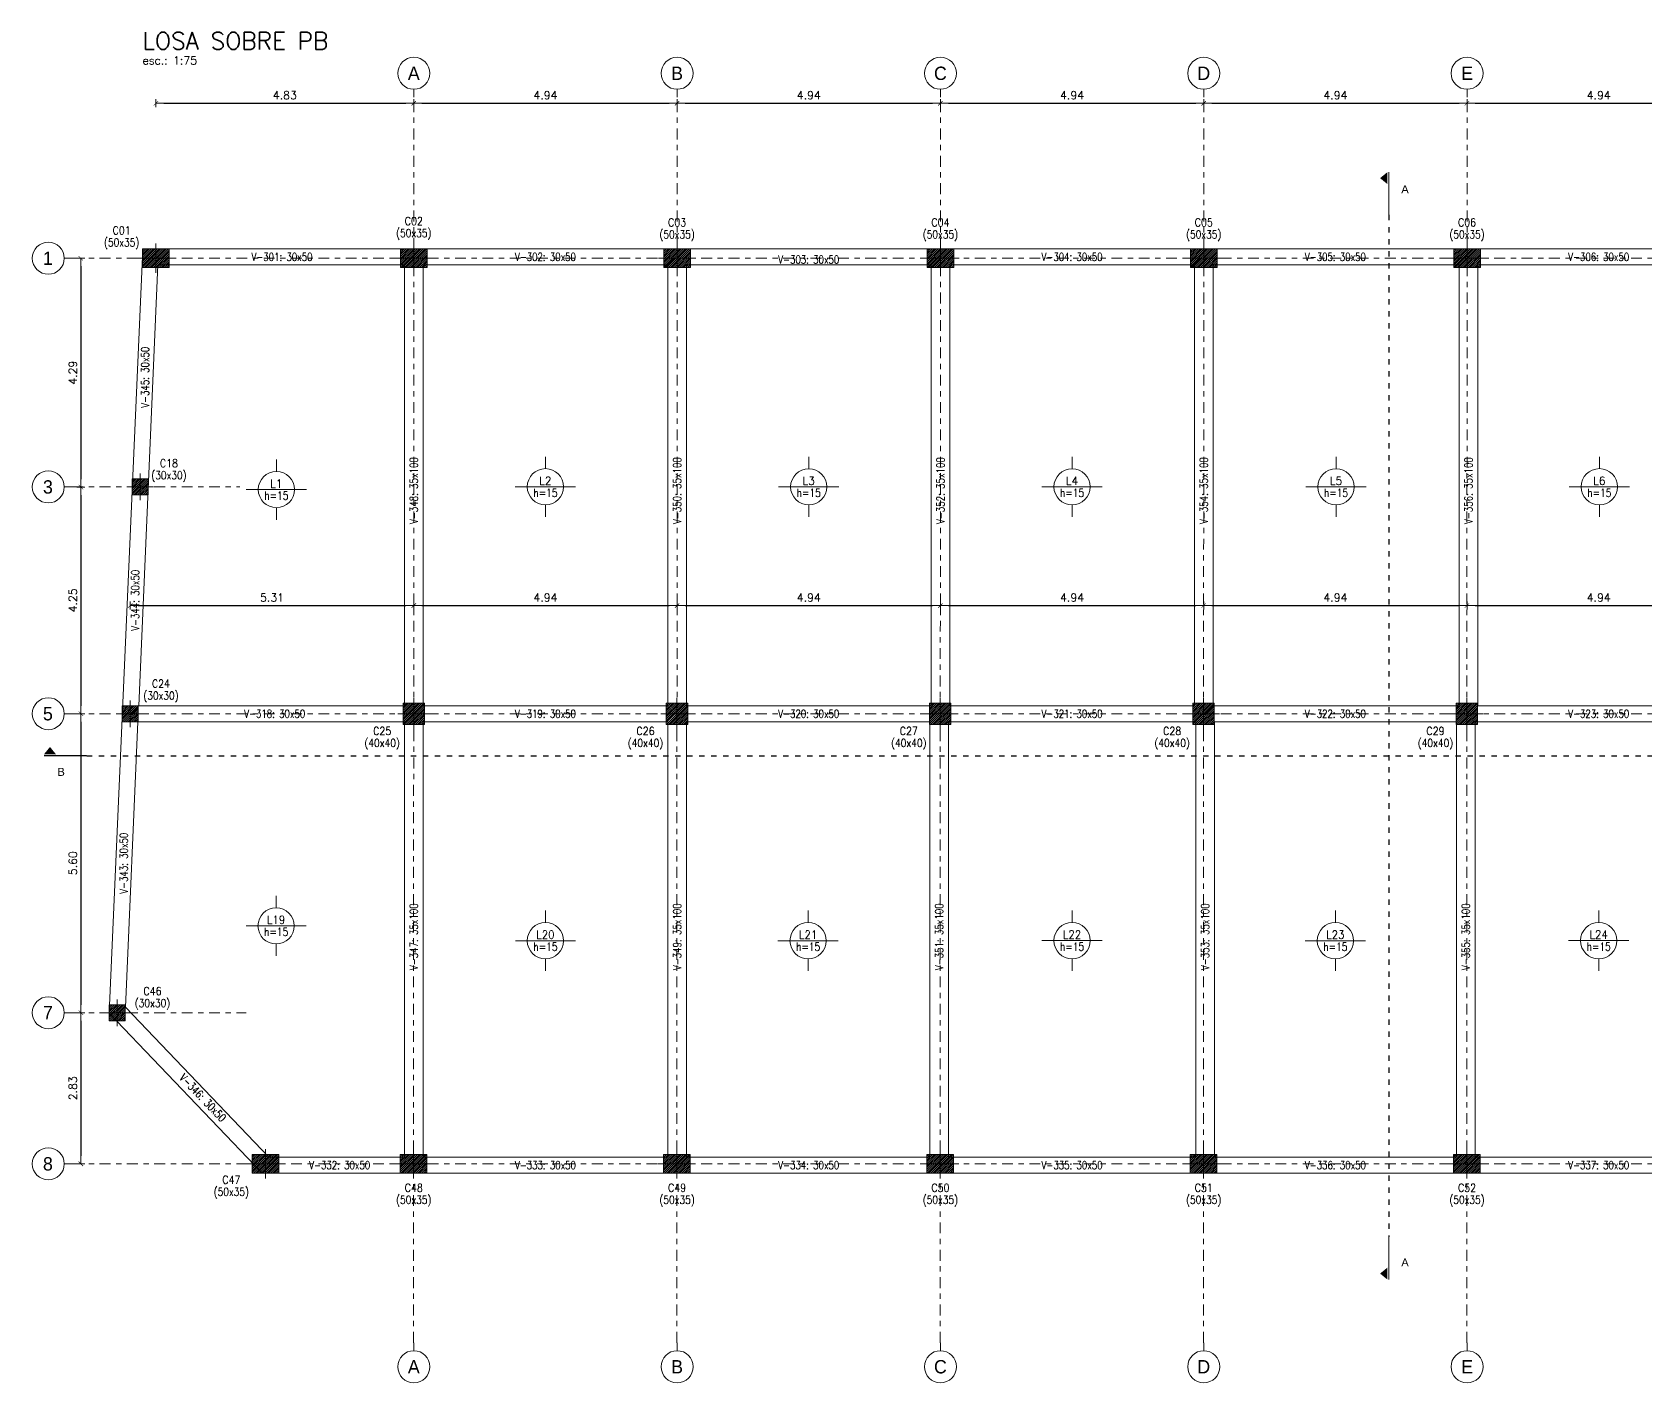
# Model space of a CAD drawing. Header units: metres. Extents: x 177 to 477, y -228 to -48.
# Drawn here: x 232.66 to 262.9, y -128.06 to -102.75 of the extents above; entities that cross this region are included whole.
import ezdxf
from ezdxf.enums import TextEntityAlignment as Align

# ---------------------------------------------------------------- set-up
doc = ezdxf.new("R2010")
doc.units = ezdxf.units.M
doc.linetypes.add('CYPE_RAYAPUNTO', pattern=[0.4125, 0.2025, -0.105, 0, -0.105])
doc.linetypes.add('DOT2', pattern=[0.125, 0, -0.125])
for name, color, linetype, lineweight in [('COLUMNA_REF', 3, 'Continuous', 9), ('COLUMNAS_EJES', 1, 'Continuous', 9), ('COTAS', 160, 'Continuous', 0), ('EST_EJES', 160, 'Continuous', 0), ('H-EST', 251, 'Continuous', 0), ('PA_NUM_ALTURA', 160, 'Continuous', 9), ('PILAR_HORMIGON', 3, 'Continuous', 20), ('VIG_CARAS', 2, 'Continuous', 9), ('VIG_DIM_VIGAS', 160, 'Continuous', 9)]:
    doc.layers.add(name, color=color, linetype=linetype, lineweight=lineweight)
doc.layers.add('CT-100-cota-01', color=160, linetype='Continuous')
doc.layers.add('LEYENDAS', color=160, linetype='Continuous')
doc.styles.add('25-PRIMARIOS', font='', dxfattribs={"height": 0.1})
doc.styles.add('CYPETXT_romans', font='romans__.ttf', dxfattribs={"height": 0.2})
doc.styles.get("Standard").update_dxf_attribs({"font": 'romans.shx'})
doc.styles.add('TX-LOCAL50', font='GOTHIC.TTF', dxfattribs={"height": 0.125})
doc.styles.get('25-PRIMARIOS').set_extended_font_data('Helvetica')
doc.dimstyles.new('COTA_1-75', dxfattribs={"dimscale": 0.75, "dimtxt": 0.2, "dimasz": 0.2, "dimexe": 0, "dimexo": 0.7, "dimgap": 0.1, "dimtad": 1, "dimzin": 4, "dimdsep": 46, "dimtxsty": 'Standard', "dimblk1": 'COTA_N', "dimblk2": 'COTA_N', "dimsah": 1, "dimcen": 2, "dimse1": 1, "dimse2": 1, "dimclrd": 256, "dimclre": 256, "dimclrt": 256, "dimadec": 0, "dimazin": 0, "dimtfac": 1, "dimtix": 1, "dimtmove": 2, "dimatfit": 3, "dimldrblk": 'COTA_N', "dimfxl": 0, "dimtolj": 1, "dimtzin": 0, "dimarcsym": 0})

# ---------------------------------------------------------------- blocks, each defined once
blk = doc.blocks.new('SIMB EJE EST VER 50')
at = {"const_width": 0.01}
blk.add_lwpolyline([(0, 0.075), (0, 0)], dxfattribs=at)
blk.add_circle((0, 0.225), 0.15)
at = {"style": 'TX-LOCAL50', "width": 0.98}
blk.add_attdef('EJE', text='', height=0.125, dxfattribs=at).set_placement((0, 0.1625), align=Align.CENTER)
blk = doc.blocks.new('SIMB EJE EST HOR 50')
at = {"const_width": 0.01}
blk.add_lwpolyline([(-0.075, 0), (0, 0)], dxfattribs=at)
blk.add_circle((-0.225, 0), 0.15)
at = {"style": 'TX-LOCAL50', "width": 0.98}
blk.add_attdef('EJE', (-0.275, -0.0625), '', height=0.125, dxfattribs=at)
blk = doc.blocks.new('EJES')
at = {"layer": 'EST_EJES', "linetype": 'CYPE_RAYAPUNTO'}
for p, q in [((-0.004, -23.038), (0, 0.3)), ((4.931, -23.038), (4.935, 0.3)), ((9.866, -23.038), (9.87, 0.3)), ((14.801, -23.038), (14.805, 0.3)), ((19.736, -23.038), (19.74, 0.3)), ((-6.4, -2.716), (52.274, -2.716)), ((-6.4, -7.001), (-3.261, -7.001)), ((-6.4, -11.251), (52.274, -11.251)), ((-6.4, -16.854), (-3.139, -16.854)), ((-6.4, -19.686), (52.274, -19.686))]:
    blk.add_line(p, q, dxfattribs=at)
ref = blk.add_blockref('SIMB EJE EST VER 50', (0, 0.3), dxfattribs=dict(at, xscale=2, yscale=2, zscale=2))
ref.add_attrib('EJE', 'A', dxfattribs={"layer": '0', "height": 0.25, "style": 'TX-LOCAL50'}).set_placement((0, 0.625), align=Align.CENTER)
ref = blk.add_blockref('SIMB EJE EST VER 50', (4.935, 0.3), dxfattribs=dict(at, xscale=2, yscale=2, zscale=2))
ref.add_attrib('EJE', 'B', dxfattribs={"layer": '0', "height": 0.25, "style": 'TX-LOCAL50'}).set_placement((4.935, 0.625), align=Align.CENTER)
ref = blk.add_blockref('SIMB EJE EST VER 50', (9.87, 0.3), dxfattribs=dict(at, xscale=2, yscale=2, zscale=2))
ref.add_attrib('EJE', 'C', dxfattribs={"layer": '0', "height": 0.25, "style": 'TX-LOCAL50'}).set_placement((9.87, 0.625), align=Align.CENTER)
ref = blk.add_blockref('SIMB EJE EST VER 50', (14.805, 0.3), dxfattribs=dict(at, xscale=2, yscale=2, zscale=2))
ref.add_attrib('EJE', 'D', dxfattribs={"layer": '0', "height": 0.25, "style": 'TX-LOCAL50'}).set_placement((14.805, 0.625), align=Align.CENTER)
ref = blk.add_blockref('SIMB EJE EST VER 50', (19.74, 0.3), dxfattribs=dict(at, xscale=2, yscale=2, zscale=2))
ref.add_attrib('EJE', 'E', dxfattribs={"layer": '0', "height": 0.25, "style": 'TX-LOCAL50'}).set_placement((19.74, 0.625), align=Align.CENTER)
ref = blk.add_blockref('SIMB EJE EST HOR 50', (-6.4, -2.716), dxfattribs=dict(at, xscale=2, yscale=2, zscale=2))
ref.add_attrib('EJE', '1', (-6.95, -2.841), dxfattribs={"layer": '0', "height": 0.25, "style": 'TX-LOCAL50'})
ref = blk.add_blockref('SIMB EJE EST HOR 50', (-6.4, -7.001), dxfattribs=dict(at, xscale=2, yscale=2, zscale=2))
ref.add_attrib('EJE', '3', (-6.95, -7.126), dxfattribs={"layer": '0', "height": 0.25, "style": 'TX-LOCAL50'})
ref = blk.add_blockref('SIMB EJE EST HOR 50', (-6.4, -11.251), dxfattribs=dict(at, xscale=2, yscale=2, zscale=2))
ref.add_attrib('EJE', '5', (-6.95, -11.376), dxfattribs={"layer": '0', "height": 0.25, "style": 'TX-LOCAL50'})
ref = blk.add_blockref('SIMB EJE EST HOR 50', (-6.4, -16.854), dxfattribs=dict(at, xscale=2, yscale=2, zscale=2))
ref.add_attrib('EJE', '7', (-6.95, -16.979), dxfattribs={"layer": '0', "height": 0.25, "style": 'TX-LOCAL50'})
ref = blk.add_blockref('SIMB EJE EST HOR 50', (-6.4, -19.686), dxfattribs=dict(at, xscale=2, yscale=2, zscale=2))
ref.add_attrib('EJE', '8', (-6.95, -19.811), dxfattribs={"layer": '0', "height": 0.25, "style": 'TX-LOCAL50'})
ref = blk.add_blockref('SIMB EJE EST VER 50', (0, -23.038), dxfattribs=dict(at, xscale=-2, yscale=2, zscale=2, rotation=180))
ref.add_attrib('EJE', 'A', dxfattribs={"layer": '0', "height": 0.25, "style": 'TX-LOCAL50'}).set_placement((0, -23.613), align=Align.CENTER)
ref = blk.add_blockref('SIMB EJE EST VER 50', (4.935, -23.038), dxfattribs=dict(at, xscale=-2, yscale=2, zscale=2, rotation=180))
ref.add_attrib('EJE', 'B', dxfattribs={"layer": '0', "height": 0.25, "style": 'TX-LOCAL50'}).set_placement((4.935, -23.613), align=Align.CENTER)
ref = blk.add_blockref('SIMB EJE EST VER 50', (9.87, -23.038), dxfattribs=dict(at, xscale=-2, yscale=2, zscale=2, rotation=180))
ref.add_attrib('EJE', 'C', dxfattribs={"layer": '0', "height": 0.25, "style": 'TX-LOCAL50'}).set_placement((9.87, -23.613), align=Align.CENTER)
ref = blk.add_blockref('SIMB EJE EST VER 50', (14.805, -23.038), dxfattribs=dict(at, xscale=-2, yscale=2, zscale=2, rotation=180))
ref.add_attrib('EJE', 'D', dxfattribs={"layer": '0', "height": 0.25, "style": 'TX-LOCAL50'}).set_placement((14.805, -23.613), align=Align.CENTER)
ref = blk.add_blockref('SIMB EJE EST VER 50', (19.74, -23.038), dxfattribs=dict(at, xscale=-2, yscale=2, zscale=2, rotation=180))
ref.add_attrib('EJE', 'E', dxfattribs={"layer": '0', "height": 0.25, "style": 'TX-LOCAL50'}).set_placement((19.74, -23.613), align=Align.CENTER)
blk = doc.blocks.new('TEXTOS VIGAS')
at = {"layer": 'VIG_DIM_VIGAS', "linetype": 'ByBlock', "ltscale": 0.5, "width": 0.783571}
for s, p in [('V-301: 30x50', (-0.409, 17.097)), ('V-302: 30x50', (4.528, 17.097)), ('V-303: 30x50', (9.463, 17.047)), ('V-304: 30x50', (14.398, 17.097)), ('V-305: 30x50', (19.333, 17.097)), ('V-306: 30x50', (24.268, 17.097)), ('V-318: 30x50', (-0.546, 8.537)), ('V-319: 30x50', (4.528, 8.537)), ('V-320: 30x50', (9.463, 8.537)), ('V-321: 30x50', (14.398, 8.537)), ('V-322: 30x50', (19.333, 8.537)), ('V-323: 30x50', (24.268, 8.537)), ('V-332: 30x50', (0.672, 0.077)), ('V-333: 30x50', (4.528, 0.077)), ('V-334: 30x50', (9.463, 0.077)), ('V-335: 30x50', (14.398, 0.077)), ('V-336: 30x50', (19.333, 0.077)), ('V-337: 30x50', (24.268, 0.077))]:
    blk.add_text(s, height=0.15, dxfattribs=at).set_placement(p, align=Align.MIDDLE_CENTER)
at = {"layer": 'VIG_DIM_VIGAS', "linetype": 'ByBlock', "ltscale": 0.5}
for s, rotation, width, p in [('V-345: 30x50', 90, 0.783571, (-2.976, 14.842)), ('V-348: 35x100', 90, 0.789102, (2.061, 12.717)), ('V-350: 35x100', 90, 0.789102, (6.996, 12.717)), ('V-352: 35x100', 90, 0.789102, (11.931, 12.717)), ('V-354: 35x100', 90, 0.789102, (16.866, 12.717)), ('V-356: 35x100', 90, 0.789102, (21.826, 12.717)), ('V-344: 30x50', 90, 0.783571, (-3.159, 10.662)), ('V-343: 30x50', 90, 0.783571, (-3.375, 5.735)), ('V-347: 35x100', 90, 0.789102, (2.061, 4.357)), ('V-349: 35x100', 90, 0.789102, (6.996, 4.357)), ('V-351: 35x100', 90, 0.789102, (11.906, 4.357)), ('V-353: 35x100', 90, 0.789102, (16.891, 4.357)), ('V-355: 35x100', 90, 0.789102, (21.776, 4.357)), ('V-346: 30x50', 313.8229, 0.783571, (-1.892, 1.34))]:
    blk.add_text(s, height=0.15, rotation=rotation, dxfattribs=dict(at, width=width)).set_placement(p, align=Align.MIDDLE_CENTER)
blk = doc.blocks.new('REFE LOSAS')
at = {"layer": 'PA_NUM_ALTURA'}
for p, q in [((-22.825, 7.544), (-22.825, 7.769)), ((-17.783, 7.596), (-17.783, 7.821)), ((-12.848, 7.596), (-12.848, 7.821)), ((-7.913, 7.596), (-7.913, 7.821)), ((-2.966, 7.596), (-2.966, 7.821)), ((1.969, 7.596), (1.969, 7.821)), ((-23.39, 7.205), (-22.261, 7.205)), ((-18.348, 7.257), (-17.219, 7.257)), ((-13.412, 7.256), (-12.283, 7.256)), ((-8.477, 7.256), (-7.348, 7.256)), ((-3.53, 7.256), (-2.401, 7.256)), ((1.405, 7.257), (2.534, 7.257)), ((-22.825, 6.64), (-22.825, 6.865)), ((-17.783, 6.692), (-17.783, 6.917)), ((-12.848, 6.692), (-12.848, 6.917)), ((-7.913, 6.692), (-7.913, 6.917)), ((-2.966, 6.692), (-2.966, 6.917)), ((1.969, 6.692), (1.969, 6.917)), ((-22.83, -0.631), (-22.83, -0.406)), ((-17.783, -0.909), (-17.783, -0.684)), ((-12.86, -0.909), (-12.86, -0.684)), ((-7.913, -0.908), (-7.913, -0.683)), ((-2.978, -0.91), (-2.978, -0.685)), ((1.957, -0.908), (1.957, -0.683)), ((-23.394, -0.971), (-22.265, -0.971)), ((-22.83, -1.535), (-22.83, -1.31)), ((-18.347, -1.249), (-17.218, -1.249)), ((-13.425, -1.249), (-12.296, -1.249)), ((-8.477, -1.248), (-7.348, -1.248)), ((-3.542, -1.249), (-2.413, -1.249)), ((1.393, -1.248), (2.522, -1.248)), ((-17.783, -1.813), (-17.783, -1.588)), ((-12.86, -1.813), (-12.86, -1.588)), ((-7.913, -1.812), (-7.913, -1.587)), ((-2.978, -1.814), (-2.978, -1.589)), ((1.957, -1.812), (1.957, -1.587))]:
    blk.add_line(p, q, dxfattribs=at)
for centre in [(-17.783, 7.257), (-12.848, 7.256), (-7.913, 7.256), (-2.966, 7.256), (1.969, 7.257), (-22.825, 7.205), (-22.83, -0.971), (-17.783, -1.249), (-12.86, -1.249), (-7.913, -1.248), (-2.978, -1.249), (1.957, -1.248)]:
    blk.add_circle(centre, 0.34, dxfattribs=at)
at = {"layer": 'PA_NUM_ALTURA', "style": 'CYPETXT_romans'}
for s, width, p in [('L1', 0.945615, (-22.825, 7.317)), ('L2', 0.945615, (-17.783, 7.369)), ('L3', 0.945615, (-12.848, 7.369)), ('L4', 0.945615, (-7.913, 7.369)), ('L5', 0.945615, (-2.966, 7.369)), ('L6', 0.945615, (1.969, 7.369)), ('h=15', 0.811428, (-22.825, 7.092)), ('h=15', 0.811428, (-17.783, 7.144)), ('h=15', 0.811428, (-12.848, 7.144)), ('h=15', 0.811428, (-7.913, 7.144)), ('h=15', 0.811428, (-2.966, 7.144)), ('h=15', 0.811428, (1.969, 7.144)), ('L19', 0.912705, (-22.83, -0.858)), ('h=15', 0.811428, (-22.83, -1.083)), ('L20', 0.912705, (-17.783, -1.136)), ('L21', 0.912705, (-12.86, -1.136)), ('L22', 0.912705, (-7.913, -1.135)), ('L23', 0.912705, (-2.978, -1.137)), ('L24', 0.912705, (1.957, -1.135)), ('h=15', 0.811428, (-17.783, -1.361)), ('h=15', 0.811428, (-12.86, -1.361)), ('h=15', 0.811428, (-7.913, -1.36)), ('h=15', 0.811428, (-2.978, -1.362)), ('h=15', 0.811428, (1.957, -1.36))]:
    blk.add_text(s, height=0.1533, dxfattribs=dict(at, width=width)).set_placement(p, align=Align.MIDDLE_CENTER)
blk = doc.blocks.new('VIGAS BASE')
at = {"layer": 'VIG_CARAS'}
for p, q in [((-56.726, 17.32), (-57.355, 2.998)), ((0, 17.32), (-56.726, 17.32)), ((-57.355, 2.998), (-54.487, 0)), ((-54.487, 0), (0, 0))]:
    blk.add_line(p, q, dxfattribs=at)
for points in [[(-56.801, 8.76), (-51.82, 8.76), (-51.82, 17.02), (-56.439, 17.02)], [(-46.885, 17.02), (-51.47, 17.02), (-51.47, 8.76), (-46.885, 8.76)], [(-41.95, 17.02), (-46.535, 17.02), (-46.535, 8.76), (-41.95, 8.76)], [(-37.015, 17.02), (-41.6, 17.02), (-41.6, 8.76), (-37.015, 8.76)], [(-32.055, 17.02), (-36.665, 17.02), (-36.665, 8.76), (-32.055, 8.76)], [(-27.145, 17.02), (-31.705, 17.02), (-31.705, 8.76), (-27.145, 8.76)], [(-51.47, 0.3), (-51.47, 8.46), (-46.885, 8.46), (-46.885, 0.3)], [(-46.535, 0.3), (-46.535, 8.46), (-41.975, 8.46), (-41.975, 0.3)], [(-41.625, 0.3), (-41.625, 8.46), (-36.99, 8.46), (-36.99, 0.3)], [(-36.64, 0.3), (-36.64, 8.46), (-32.105, 8.46), (-32.105, 0.3)], [(-31.755, 0.3), (-31.755, 8.46), (-27.12, 8.46), (-27.12, 0.3)]]:
    blk.add_lwpolyline(points, close=True, dxfattribs=at)
blk.add_lwpolyline([(-56.808, 8.46), (-51.82, 8.46), (-51.82, 0.3), (-54.359, 0.3), (-57.049, 3.113), (-56.815, 8.46)], dxfattribs=at)
blk = doc.blocks.new('Ejes de la columna')
at = {"layer": 'COLUMNAS_EJES'}
for p, q in [((0, -0.5), (0, 0.5)), ((-0.5, 0), (0.5, 0))]:
    blk.add_line(p, q, dxfattribs=at)
blk = doc.blocks.new('COLUMNAS')
at = {"layer": 'H-EST', "ltscale": 10}
h = blk.add_hatch(dxfattribs=at)
h.set_pattern_fill('_USER', color=256, scale=0.025, angle=45, pattern_type=0)
h.set_pattern_definition([(45, (0, 0), (-0.01767767, 0.01767767), [])])
h.paths.add_polyline_path([(2.528, 16.795), (3.028, 16.795), (3.028, 17.145), (2.528, 17.145), (2.528, 16.845)])
h.paths.add_polyline_path([(-2.499, 12.535), (-2.199, 12.535), (-2.199, 12.835), (-2.499, 12.835)])
h.paths.add_polyline_path([(44.33, 8.285), (44.58, 8.285), (44.58, 8.585), (44.33, 8.585)])
h.paths.add_polyline_path([(41.143, 16.795), (41.643, 16.795), (41.643, 17.145), (41.143, 17.145)])
h.paths.add_polyline_path([(41.139, -0.175), (41.639, -0.175), (41.639, 0.175), (41.139, 0.175)])
h.paths.add_polyline_path([(45.295, 4.045), (45.595, 4.045), (45.595, 4.345), (45.295, 4.345)])
h.paths.add_polyline_path([(54.123, 8.285), (54.423, 8.285), (54.423, 8.585), (54.123, 8.585)])
h.paths.add_polyline_path([(53.923, -0.175), (54.423, -0.175), (54.423, 0.175), (53.923, 0.175)])
h.paths.add_polyline_path([(45.195, -0.175), (45.695, -0.175), (45.695, 0.175), (45.195, 0.175)])
h.paths.add_polyline_path([(37.07, -0.175), (37.57, -0.175), (37.57, 0.175), (37.07, 0.175)])
h.paths.add_polyline_path([(32.135, -0.175), (32.635, -0.175), (32.635, 0.175), (32.135, 0.175)])
h.paths.add_polyline_path([(27.2, -0.175), (27.7, -0.175), (27.7, 0.175), (27.2, 0.175)])
h.paths.add_polyline_path([(22.265, -0.175), (22.765, -0.175), (22.765, 0.175), (22.265, 0.175)])
h.paths.add_polyline_path([(17.33, -0.175), (17.83, -0.175), (17.83, 0.175), (17.33, 0.175)])
h.paths.add_polyline_path([(12.395, -0.175), (12.895, -0.175), (12.895, 0.175), (12.395, 0.175)])
h.paths.add_polyline_path([(7.46, -0.175), (7.96, -0.175), (7.96, 0.175), (7.46, 0.175)])
h.paths.add_polyline_path([(2.525, -0.175), (3.025, -0.175), (3.025, 0.175), (2.525, 0.175)])
h.paths.add_polyline_path([(-0.25, -0.175), (0.25, -0.175), (0.25, 0.175), (-0.25, 0.175)])
h.paths.add_polyline_path([(-2.931, 2.682), (-2.631, 2.682), (-2.631, 2.982), (-2.931, 2.982)])
h.paths.add_polyline_path([(37.17, 4.045), (37.47, 4.045), (37.47, 4.345), (37.17, 4.345)])
h.paths.add_polyline_path([(54.123, 4.045), (54.423, 4.045), (54.423, 4.345), (54.123, 4.345)])
h.paths.add_polyline_path([(45.323, 8.285), (45.573, 8.285), (45.573, 8.585), (45.323, 8.585)])
h.paths.add_polyline_path([(37.171, 8.285), (37.471, 8.285), (37.471, 8.585), (37.171, 8.585)])
h.paths.add_polyline_path([(32.186, 8.235), (32.586, 8.235), (32.586, 8.635), (32.186, 8.635)])
h.paths.add_polyline_path([(27.251, 8.235), (27.651, 8.235), (27.651, 8.635), (27.251, 8.635)])
h.paths.add_polyline_path([(22.316, 8.235), (22.716, 8.235), (22.716, 8.635), (22.316, 8.635)])
h.paths.add_polyline_path([(17.381, 8.235), (17.781, 8.235), (17.781, 8.635), (17.381, 8.635)])
h.paths.add_polyline_path([(12.446, 8.235), (12.846, 8.235), (12.846, 8.635), (12.446, 8.635)])
h.paths.add_polyline_path([(7.511, 8.235), (7.911, 8.235), (7.911, 8.635), (7.511, 8.635)])
h.paths.add_polyline_path([(2.576, 8.235), (2.976, 8.235), (2.976, 8.635), (2.576, 8.635)])
h.paths.add_polyline_path([(-2.685, 8.285), (-2.385, 8.285), (-2.385, 8.585), (-2.685, 8.585)])
h.paths.add_polyline_path([(54.123, 11.214), (54.423, 11.214), (54.423, 11.514), (54.123, 11.514)])
h.paths.add_polyline_path([(45.298, 11.214), (45.598, 11.214), (45.598, 11.514), (45.298, 11.514)])
h.paths.add_polyline_path([(37.172, 11.214), (37.472, 11.214), (37.472, 11.514), (37.172, 11.514)])
h.paths.add_polyline_path([(54.123, 13.584), (54.423, 13.584), (54.423, 13.884), (54.123, 13.884)])
h.paths.add_polyline_path([(45.298, 13.584), (45.598, 13.584), (45.598, 13.884), (45.298, 13.884)])
h.paths.add_polyline_path([(37.172, 13.584), (37.472, 13.584), (37.472, 13.884), (37.172, 13.884)])
h.paths.add_polyline_path([(53.923, 16.795), (54.423, 16.795), (54.423, 17.145), (53.923, 17.145)])
h.paths.add_polyline_path([(45.198, 16.795), (45.698, 16.795), (45.698, 17.145), (45.198, 17.145)])
h.paths.add_polyline_path([(37.073, 16.795), (37.573, 16.795), (37.573, 17.145), (37.073, 17.145)])
h.paths.add_polyline_path([(32.138, 16.795), (32.638, 16.795), (32.638, 17.145), (32.138, 17.145)])
h.paths.add_polyline_path([(27.203, 16.795), (27.703, 16.795), (27.703, 17.145), (27.203, 17.145)])
h.paths.add_polyline_path([(22.268, 16.795), (22.768, 16.795), (22.768, 17.145), (22.268, 17.145)])
h.paths.add_polyline_path([(17.333, 16.795), (17.833, 16.795), (17.833, 17.145), (17.333, 17.145)])
h.paths.add_polyline_path([(12.398, 16.795), (12.898, 16.795), (12.898, 17.145), (12.398, 17.145)])
h.paths.add_polyline_path([(7.463, 16.795), (7.963, 16.795), (7.963, 17.145), (7.463, 17.145)])
h.paths.add_polyline_path([(-2.305, 16.795), (-1.805, 16.795), (-1.805, 17.145), (-2.305, 17.145)])
at = {"layer": 'PILAR_HORMIGON'}
for points in [[(-2.305, 16.795), (-1.805, 16.795), (-1.805, 17.145), (-2.305, 17.145), (-2.305, 16.795)], [(2.528, 16.795), (3.028, 16.795), (3.028, 17.145), (2.528, 17.145), (2.528, 16.845)], [(7.463, 16.795), (7.963, 16.795), (7.963, 17.145), (7.463, 17.145), (7.463, 16.795)], [(12.398, 16.795), (12.898, 16.795), (12.898, 17.145), (12.398, 17.145), (12.398, 16.795)], [(17.333, 16.795), (17.833, 16.795), (17.833, 17.145), (17.333, 17.145), (17.333, 16.795)], [(22.268, 16.795), (22.768, 16.795), (22.768, 17.145), (22.268, 17.145), (22.268, 16.795)], [(-2.499, 12.535), (-2.199, 12.535), (-2.199, 12.835), (-2.499, 12.835), (-2.499, 12.535)], [(-2.685, 8.285), (-2.385, 8.285), (-2.385, 8.585), (-2.685, 8.585), (-2.685, 8.285)], [(2.576, 8.235), (2.976, 8.235), (2.976, 8.635), (2.576, 8.635), (2.576, 8.235)], [(7.511, 8.235), (7.911, 8.235), (7.911, 8.635), (7.511, 8.635), (7.511, 8.235)], [(12.446, 8.235), (12.846, 8.235), (12.846, 8.635), (12.446, 8.635), (12.446, 8.235)], [(17.381, 8.235), (17.781, 8.235), (17.781, 8.635), (17.381, 8.635), (17.381, 8.235)], [(22.316, 8.235), (22.716, 8.235), (22.716, 8.635), (22.316, 8.635), (22.316, 8.235)], [(-2.931, 2.682), (-2.631, 2.682), (-2.631, 2.982), (-2.931, 2.982), (-2.931, 2.682)], [(-0.25, -0.175), (0.25, -0.175), (0.25, 0.175), (-0.25, 0.175), (-0.25, -0.175)], [(2.525, -0.175), (3.025, -0.175), (3.025, 0.175), (2.525, 0.175), (2.525, -0.175)], [(7.46, -0.175), (7.96, -0.175), (7.96, 0.175), (7.46, 0.175), (7.46, -0.175)], [(12.395, -0.175), (12.895, -0.175), (12.895, 0.175), (12.395, 0.175), (12.395, -0.175)], [(17.33, -0.175), (17.83, -0.175), (17.83, 0.175), (17.33, 0.175), (17.33, -0.175)], [(22.265, -0.175), (22.765, -0.175), (22.765, 0.175), (22.265, 0.175), (22.265, -0.175)]]:
    blk.add_lwpolyline(points, close=True, dxfattribs=at)
at = {"layer": 'COLUMNAS_EJES'}
for p, xscale, yscale in [((-2.055, 16.97), 0.7, 0.55), ((7.713, 16.97), 0.7, 0.55), ((12.648, 16.97), 0.7, 0.55), ((17.583, 16.97), 0.7, 0.55), ((22.518, 16.97), 0.7, 0.55), ((2.778, 16.97), 0.7, 0.5), ((-2.349, 12.685), 0.5, 0.5), ((-2.535, 8.435), 0.5, 0.5), ((2.776, 8.435), 0.6000000000000001, 0.6000000000000001), ((7.711, 8.435), 0.6000000000000001, 0.6000000000000001), ((12.646, 8.435), 0.6000000000000001, 0.6000000000000001), ((17.581, 8.435), 0.6000000000000001, 0.6000000000000001), ((22.516, 8.435), 0.6000000000000001, 0.6000000000000001), ((-2.781, 2.832), 0.5, 0.5), ((0, 0), 0.7, 0.55), ((2.775, 0), 0.7, 0.55), ((7.71, 0), 0.7, 0.55), ((12.645, 0), 0.7, 0.55), ((17.58, 0), 0.7, 0.55), ((22.515, 0), 0.7, 0.55)]:
    blk.add_blockref('Ejes de la columna', p, dxfattribs=dict(at, xscale=xscale, yscale=yscale))
blk = doc.blocks.new('COTA_N')
for p, q in [((-1, 0), (0, 0)), ((0, 0.5), (0, -0.5))]:
    blk.add_line(p, q)
at = {"const_width": 0.065}
blk.add_lwpolyline([(0.14, 0.14), (0.28, 0.28), (0, 0), (-0.14, -0.14), (-0.28, -0.28)], dxfattribs=at)
blk = doc.blocks.new('*D512')
at = {"layer": 'COTAS', "lineweight": -2, "transparency": 16777216}
blk.add_line((-4.68, 19.875), (-0.147, 19.875), dxfattribs=at)
at = {"layer": 'Defpoints', "color": 0, "transparency": 16777216}
for p in [(0.003, 19.875), (-4.83, 17.195), (0.003, 17.145)]:
    blk.add_point(p, dxfattribs=at)
at = {"layer": 'COTAS', "lineweight": -2, "transparency": 16777216, "xscale": 0.15, "yscale": 0.15, "zscale": 0.15, "rotation": 180}
blk.add_blockref('COTA_N', (-4.83, 19.875), dxfattribs=at)
at = {"layer": 'COTAS', "lineweight": -2, "transparency": 16777216, "xscale": 0.15, "yscale": 0.15, "zscale": 0.15}
blk.add_blockref('COTA_N', (0.003, 19.875), dxfattribs=at)
at = {"layer": 'COTAS', "transparency": 16777216, "insert": (-2.413, 20.025), "char_height": 0.15, "attachment_point": 5}
blk.add_mtext('\\A1;4.83', dxfattribs=at)
blk = doc.blocks.new('*D513')
at = {"layer": 'COTAS', "lineweight": -2, "transparency": 16777216}
blk.add_line((0.153, 19.875), (4.788, 19.875), dxfattribs=at)
at = {"layer": 'Defpoints', "color": 0, "transparency": 16777216}
for p in [(4.938, 19.875), (0.003, 17.145), (4.938, 17.145)]:
    blk.add_point(p, dxfattribs=at)
at = {"layer": 'COTAS', "lineweight": -2, "transparency": 16777216, "xscale": 0.15, "yscale": 0.15, "zscale": 0.15, "rotation": 180}
blk.add_blockref('COTA_N', (0.003, 19.875), dxfattribs=at)
at = {"layer": 'COTAS', "lineweight": -2, "transparency": 16777216, "xscale": 0.15, "yscale": 0.15, "zscale": 0.15}
blk.add_blockref('COTA_N', (4.938, 19.875), dxfattribs=at)
at = {"layer": 'COTAS', "transparency": 16777216, "insert": (2.471, 20.025), "char_height": 0.15, "attachment_point": 5}
blk.add_mtext('\\A1;4.94', dxfattribs=at)
blk = doc.blocks.new('*D514')
at = {"layer": 'COTAS', "lineweight": -2, "transparency": 16777216}
blk.add_line((5.088, 19.875), (9.723, 19.875), dxfattribs=at)
at = {"layer": 'Defpoints', "color": 0, "transparency": 16777216}
for p in [(9.873, 19.875), (4.938, 17.145), (9.873, 17.145)]:
    blk.add_point(p, dxfattribs=at)
at = {"layer": 'COTAS', "lineweight": -2, "transparency": 16777216, "xscale": 0.15, "yscale": 0.15, "zscale": 0.15, "rotation": 180}
blk.add_blockref('COTA_N', (4.938, 19.875), dxfattribs=at)
at = {"layer": 'COTAS', "lineweight": -2, "transparency": 16777216, "xscale": 0.15, "yscale": 0.15, "zscale": 0.15}
blk.add_blockref('COTA_N', (9.873, 19.875), dxfattribs=at)
at = {"layer": 'COTAS', "transparency": 16777216, "insert": (7.406, 20.025), "char_height": 0.15, "attachment_point": 5}
blk.add_mtext('\\A1;4.94', dxfattribs=at)
blk = doc.blocks.new('*D515')
at = {"layer": 'COTAS', "lineweight": -2, "transparency": 16777216}
blk.add_line((10.023, 19.875), (14.658, 19.875), dxfattribs=at)
at = {"layer": 'Defpoints', "color": 0, "transparency": 16777216}
for p in [(14.808, 19.875), (9.873, 17.145), (14.808, 17.145)]:
    blk.add_point(p, dxfattribs=at)
at = {"layer": 'COTAS', "lineweight": -2, "transparency": 16777216, "xscale": 0.15, "yscale": 0.15, "zscale": 0.15, "rotation": 180}
blk.add_blockref('COTA_N', (9.873, 19.875), dxfattribs=at)
at = {"layer": 'COTAS', "lineweight": -2, "transparency": 16777216, "xscale": 0.15, "yscale": 0.15, "zscale": 0.15}
blk.add_blockref('COTA_N', (14.808, 19.875), dxfattribs=at)
at = {"layer": 'COTAS', "transparency": 16777216, "insert": (12.341, 20.025), "char_height": 0.15, "attachment_point": 5}
blk.add_mtext('\\A1;4.94', dxfattribs=at)
blk = doc.blocks.new('*D516')
at = {"layer": 'COTAS', "lineweight": -2, "transparency": 16777216}
blk.add_line((14.958, 19.875), (19.593, 19.875), dxfattribs=at)
at = {"layer": 'Defpoints', "color": 0, "transparency": 16777216}
for p in [(19.743, 19.875), (14.808, 17.145), (19.743, 17.145)]:
    blk.add_point(p, dxfattribs=at)
at = {"layer": 'COTAS', "lineweight": -2, "transparency": 16777216, "xscale": 0.15, "yscale": 0.15, "zscale": 0.15, "rotation": 180}
blk.add_blockref('COTA_N', (14.808, 19.875), dxfattribs=at)
at = {"layer": 'COTAS', "lineweight": -2, "transparency": 16777216, "xscale": 0.15, "yscale": 0.15, "zscale": 0.15}
blk.add_blockref('COTA_N', (19.743, 19.875), dxfattribs=at)
at = {"layer": 'COTAS', "transparency": 16777216, "insert": (17.276, 20.025), "char_height": 0.15, "attachment_point": 5}
blk.add_mtext('\\A1;4.94', dxfattribs=at)
blk = doc.blocks.new('*D517')
at = {"layer": 'COTAS', "lineweight": -2, "transparency": 16777216}
blk.add_line((19.893, 19.875), (24.528, 19.875), dxfattribs=at)
at = {"layer": 'Defpoints', "color": 0, "transparency": 16777216}
for p in [(24.678, 19.875), (19.743, 17.145), (24.678, 17.145)]:
    blk.add_point(p, dxfattribs=at)
at = {"layer": 'COTAS', "lineweight": -2, "transparency": 16777216, "xscale": 0.15, "yscale": 0.15, "zscale": 0.15, "rotation": 180}
blk.add_blockref('COTA_N', (19.743, 19.875), dxfattribs=at)
at = {"layer": 'COTAS', "lineweight": -2, "transparency": 16777216, "xscale": 0.15, "yscale": 0.15, "zscale": 0.15}
blk.add_blockref('COTA_N', (24.678, 19.875), dxfattribs=at)
at = {"layer": 'COTAS', "transparency": 16777216, "insert": (22.211, 20.025), "char_height": 0.15, "attachment_point": 5}
blk.add_mtext('\\A1;4.94', dxfattribs=at)
blk = doc.blocks.new('*D522')
at = {"layer": 'COTAS', "lineweight": -2, "transparency": 16777216}
blk.add_line((-5.16, 10.462), (-0.147, 10.462), dxfattribs=at)
at = {"layer": 'Defpoints', "color": 0, "transparency": 16777216}
for p in [(0.003, 10.462), (-5.31, 8.658), (0.003, 8.735)]:
    blk.add_point(p, dxfattribs=at)
at = {"layer": 'COTAS', "lineweight": -2, "transparency": 16777216, "xscale": 0.15, "yscale": 0.15, "zscale": 0.15, "rotation": 180}
blk.add_blockref('COTA_N', (-5.31, 10.462), dxfattribs=at)
at = {"layer": 'COTAS', "lineweight": -2, "transparency": 16777216, "xscale": 0.15, "yscale": 0.15, "zscale": 0.15}
blk.add_blockref('COTA_N', (0.003, 10.462), dxfattribs=at)
at = {"layer": 'COTAS', "transparency": 16777216, "insert": (-2.653, 10.612), "char_height": 0.15, "attachment_point": 5}
blk.add_mtext('\\A1;5.31', dxfattribs=at)
blk = doc.blocks.new('*D523')
at = {"layer": 'COTAS', "lineweight": -2, "transparency": 16777216}
blk.add_line((0.153, 10.462), (4.788, 10.462), dxfattribs=at)
at = {"layer": 'Defpoints', "color": 0, "transparency": 16777216}
for p in [(4.938, 10.462), (0.003, 8.735), (4.938, 8.735)]:
    blk.add_point(p, dxfattribs=at)
at = {"layer": 'COTAS', "lineweight": -2, "transparency": 16777216, "xscale": 0.15, "yscale": 0.15, "zscale": 0.15, "rotation": 180}
blk.add_blockref('COTA_N', (0.003, 10.462), dxfattribs=at)
at = {"layer": 'COTAS', "lineweight": -2, "transparency": 16777216, "xscale": 0.15, "yscale": 0.15, "zscale": 0.15}
blk.add_blockref('COTA_N', (4.938, 10.462), dxfattribs=at)
at = {"layer": 'COTAS', "transparency": 16777216, "insert": (2.471, 10.612), "char_height": 0.15, "attachment_point": 5}
blk.add_mtext('\\A1;4.94', dxfattribs=at)
blk = doc.blocks.new('*D524')
at = {"layer": 'COTAS', "lineweight": -2, "transparency": 16777216}
blk.add_line((5.088, 10.462), (9.723, 10.462), dxfattribs=at)
at = {"layer": 'Defpoints', "color": 0, "transparency": 16777216}
for p in [(9.873, 10.462), (4.938, 8.735), (9.873, 8.735)]:
    blk.add_point(p, dxfattribs=at)
at = {"layer": 'COTAS', "lineweight": -2, "transparency": 16777216, "xscale": 0.15, "yscale": 0.15, "zscale": 0.15, "rotation": 180}
blk.add_blockref('COTA_N', (4.938, 10.462), dxfattribs=at)
at = {"layer": 'COTAS', "lineweight": -2, "transparency": 16777216, "xscale": 0.15, "yscale": 0.15, "zscale": 0.15}
blk.add_blockref('COTA_N', (9.873, 10.462), dxfattribs=at)
at = {"layer": 'COTAS', "transparency": 16777216, "insert": (7.406, 10.612), "char_height": 0.15, "attachment_point": 5}
blk.add_mtext('\\A1;4.94', dxfattribs=at)
blk = doc.blocks.new('*D525')
at = {"layer": 'COTAS', "lineweight": -2, "transparency": 16777216}
blk.add_line((10.023, 10.462), (14.658, 10.462), dxfattribs=at)
at = {"layer": 'Defpoints', "color": 0, "transparency": 16777216}
for p in [(14.808, 10.462), (9.873, 8.735), (14.808, 8.735)]:
    blk.add_point(p, dxfattribs=at)
at = {"layer": 'COTAS', "lineweight": -2, "transparency": 16777216, "xscale": 0.15, "yscale": 0.15, "zscale": 0.15, "rotation": 180}
blk.add_blockref('COTA_N', (9.873, 10.462), dxfattribs=at)
at = {"layer": 'COTAS', "lineweight": -2, "transparency": 16777216, "xscale": 0.15, "yscale": 0.15, "zscale": 0.15}
blk.add_blockref('COTA_N', (14.808, 10.462), dxfattribs=at)
at = {"layer": 'COTAS', "transparency": 16777216, "insert": (12.341, 10.612), "char_height": 0.15, "attachment_point": 5}
blk.add_mtext('\\A1;4.94', dxfattribs=at)
blk = doc.blocks.new('*D526')
at = {"layer": 'COTAS', "lineweight": -2, "transparency": 16777216}
blk.add_line((14.958, 10.462), (19.593, 10.462), dxfattribs=at)
at = {"layer": 'Defpoints', "color": 0, "transparency": 16777216}
for p in [(19.743, 10.462), (14.808, 8.735), (19.743, 8.735)]:
    blk.add_point(p, dxfattribs=at)
at = {"layer": 'COTAS', "lineweight": -2, "transparency": 16777216, "xscale": 0.15, "yscale": 0.15, "zscale": 0.15, "rotation": 180}
blk.add_blockref('COTA_N', (14.808, 10.462), dxfattribs=at)
at = {"layer": 'COTAS', "lineweight": -2, "transparency": 16777216, "xscale": 0.15, "yscale": 0.15, "zscale": 0.15}
blk.add_blockref('COTA_N', (19.743, 10.462), dxfattribs=at)
at = {"layer": 'COTAS', "transparency": 16777216, "insert": (17.276, 10.612), "char_height": 0.15, "attachment_point": 5}
blk.add_mtext('\\A1;4.94', dxfattribs=at)
blk = doc.blocks.new('*D527')
at = {"layer": 'COTAS', "lineweight": -2, "transparency": 16777216}
blk.add_line((19.893, 10.462), (24.528, 10.462), dxfattribs=at)
at = {"layer": 'Defpoints', "color": 0, "transparency": 16777216}
for p in [(24.678, 10.462), (19.743, 8.735), (24.678, 8.735)]:
    blk.add_point(p, dxfattribs=at)
at = {"layer": 'COTAS', "lineweight": -2, "transparency": 16777216, "xscale": 0.15, "yscale": 0.15, "zscale": 0.15, "rotation": 180}
blk.add_blockref('COTA_N', (19.743, 10.462), dxfattribs=at)
at = {"layer": 'COTAS', "lineweight": -2, "transparency": 16777216, "xscale": 0.15, "yscale": 0.15, "zscale": 0.15}
blk.add_blockref('COTA_N', (24.678, 10.462), dxfattribs=at)
at = {"layer": 'COTAS', "transparency": 16777216, "insert": (22.211, 10.612), "char_height": 0.15, "attachment_point": 5}
blk.add_mtext('\\A1;4.94', dxfattribs=at)
blk = doc.blocks.new('*D530')
at = {"layer": 'COTAS', "lineweight": -2, "transparency": 16777216}
blk.add_line((-6.236, 16.82), (-6.236, 12.833), dxfattribs=at)
at = {"layer": 'Defpoints', "color": 0, "transparency": 16777216}
for p in [(-5.08, 16.97), (-6.236, 12.683), (-5.276, 12.683)]:
    blk.add_point(p, dxfattribs=at)
at = {"layer": 'COTAS', "lineweight": -2, "transparency": 16777216, "xscale": 0.15, "yscale": 0.15, "zscale": 0.15}
for p, rotation in [((-6.236, 16.97), 90), ((-6.236, 12.683), 270)]:
    blk.add_blockref('COTA_N', p, dxfattribs=dict(at, rotation=rotation))
at = {"layer": 'COTAS', "transparency": 16777216, "insert": (-6.386, 14.826), "char_height": 0.15, "attachment_point": 5, "rotation": 90}
blk.add_mtext('\\A1;4.29', dxfattribs=at)
blk = doc.blocks.new('*D531')
at = {"layer": 'COTAS', "lineweight": -2, "transparency": 16777216}
blk.add_line((-6.236, 12.533), (-6.236, 8.585), dxfattribs=at)
at = {"layer": 'Defpoints', "color": 0, "transparency": 16777216}
for p in [(-5.276, 12.683), (-6.236, 8.435), (-5.462, 8.435)]:
    blk.add_point(p, dxfattribs=at)
at = {"layer": 'COTAS', "lineweight": -2, "transparency": 16777216, "xscale": 0.15, "yscale": 0.15, "zscale": 0.15}
for p, rotation in [((-6.236, 12.683), 90), ((-6.236, 8.435), 270)]:
    blk.add_blockref('COTA_N', p, dxfattribs=dict(at, rotation=rotation))
at = {"layer": 'COTAS', "transparency": 16777216, "insert": (-6.386, 10.559), "char_height": 0.15, "attachment_point": 5, "rotation": 90}
blk.add_mtext('\\A1;4.25', dxfattribs=at)
blk = doc.blocks.new('*D532')
at = {"layer": 'COTAS', "lineweight": -2, "transparency": 16777216}
blk.add_line((-6.236, 8.285), (-6.236, 2.982), dxfattribs=at)
at = {"layer": 'Defpoints', "color": 0, "transparency": 16777216}
for p in [(-5.467, 8.435), (-6.236, 2.832), (-5.204, 2.832)]:
    blk.add_point(p, dxfattribs=at)
at = {"layer": 'COTAS', "lineweight": -2, "transparency": 16777216, "xscale": 0.15, "yscale": 0.15, "zscale": 0.15}
for p, rotation in [((-6.236, 8.435), 90), ((-6.236, 2.832), 270)]:
    blk.add_blockref('COTA_N', p, dxfattribs=dict(at, rotation=rotation))
at = {"layer": 'COTAS', "transparency": 16777216, "insert": (-6.386, 5.634), "char_height": 0.15, "attachment_point": 5, "rotation": 90}
blk.add_mtext('\\A1;5.60', dxfattribs=at)
blk = doc.blocks.new('*D533')
at = {"layer": 'COTAS', "lineweight": -2, "transparency": 16777216}
blk.add_line((-6.236, 2.682), (-6.236, 0.15), dxfattribs=at)
at = {"layer": 'Defpoints', "color": 0, "transparency": 16777216}
for p in [(-5.204, 2.832), (-6.236, 0), (-3.049, 0)]:
    blk.add_point(p, dxfattribs=at)
at = {"layer": 'COTAS', "lineweight": -2, "transparency": 16777216, "xscale": 0.15, "yscale": 0.15, "zscale": 0.15}
for p, rotation in [((-6.236, 2.832), 90), ((-6.236, 0), 270)]:
    blk.add_blockref('COTA_N', p, dxfattribs=dict(at, rotation=rotation))
at = {"layer": 'COTAS', "transparency": 16777216, "insert": (-6.386, 1.416), "char_height": 0.15, "attachment_point": 5, "rotation": 90}
blk.add_mtext('\\A1;2.83', dxfattribs=at)
blk = doc.blocks.new('REFE COL')
at = {"layer": 'LEYENDAS', "linetype": 'ByBlock', "ltscale": 0.5}
for s, width, p in [('C01', 0.864, (-2.697, 17.492)), ('(50x35)', 0.824404, (2.778, 17.442)), ('C02', 0.864, (2.778, 17.667)), ('C03', 0.864, (7.713, 17.642)), ('C04', 0.864, (12.648, 17.642)), ('C05', 0.864, (17.583, 17.642)), ('C06', 0.864, (22.518, 17.642)), ('(50x35)', 0.824404, (-2.697, 17.267)), ('(50x35)', 0.824404, (7.713, 17.417)), ('(50x35)', 0.824404, (12.648, 17.417)), ('(50x35)', 0.824404, (17.583, 17.417)), ('(50x35)', 0.824404, (22.518, 17.417)), ('(30x30)', 0.824404, (-1.811, 12.904)), ('C18', 0.864, (-1.811, 13.129)), ('C24', 0.864, (-1.96, 8.999)), ('(30x30)', 0.824404, (-1.96, 8.774)), ('C25', 0.864, (2.186, 8.112)), ('C26', 0.864, (7.121, 8.112)), ('C27', 0.864, (12.056, 8.112)), ('C28', 0.864, (16.991, 8.112)), ('C29', 0.864, (21.926, 8.112)), ('(40x40)', 0.824404, (2.186, 7.887)), ('(40x40)', 0.824404, (7.121, 7.887)), ('(40x40)', 0.824404, (12.056, 7.887)), ('(40x40)', 0.824404, (16.991, 7.887)), ('(40x40)', 0.824404, (21.926, 7.887)), ('(30x30)', 0.824404, (-2.119, 3.012)), ('C46', 0.864, (-2.119, 3.237)), ('C47', 0.864, (-0.641, -0.298)), ('(50x35)', 0.824404, (-0.641, -0.523)), ('(50x35)', 0.824404, (2.778, -0.673)), ('C48', 0.864, (2.778, -0.448)), ('(50x35)', 0.824404, (7.713, -0.673)), ('C49', 0.864, (7.713, -0.448)), ('(50x35)', 0.824404, (12.648, -0.673)), ('C50', 0.864, (12.648, -0.448)), ('(50x35)', 0.824404, (17.583, -0.673)), ('C51', 0.864, (17.583, -0.448)), ('(50x35)', 0.824404, (22.518, -0.673)), ('C52', 0.864, (22.518, -0.448))]:
    blk.add_text(s, height=0.15, dxfattribs=dict(at, width=width)).set_placement(p, align=Align.MIDDLE_CENTER)
blk = doc.blocks.new('CORTE SIMB')
at = {"ltscale": 10, "const_width": 0.015}
blk.add_lwpolyline([(0.267, 0.46), (0.267, -0.075)], dxfattribs=at)
at = {"ltscale": 10}
blk.add_lwpolyline([(0.25, 0, 0.15, 0, 0), (0.158, 0, 0, 0, 0)], format="xyseb", dxfattribs=at)
at = {"style": '25-PRIMARIOS'}
blk.add_attdef('CORTE', text='', height=0.1, dxfattribs=at).set_placement((0.543, 0.076), align=Align.MIDDLE)
blk = doc.blocks.new('CORTES')
at = {"layer": 'LEYENDAS', "linetype": 'DOT2'}
for p, q in [((0, 10.132), (0, -9.015)), ((-24.402, 0), (34.24, 0))]:
    blk.add_line(p, q, dxfattribs=at)
at = {"layer": 'LEYENDAS'}
ref = blk.add_blockref('CORTE SIMB', (-0.401, 10.823), dxfattribs=dict(at, xscale=-1.5, yscale=1.5, zscale=1.5, rotation=180))
ref.add_attrib('CORTE', 'A', dxfattribs={"layer": '0', "height": 0.15, "style": '25-PRIMARIOS'}).set_placement((0.303, 10.614), align=Align.MIDDLE)
ref = blk.add_blockref('CORTE SIMB', (-25.092, 0.401), dxfattribs=dict(at, xscale=1.5, yscale=1.5, zscale=1.5, rotation=270))
ref.add_attrib('CORTE', 'B', dxfattribs={"layer": '0', "height": 0.15, "style": '25-PRIMARIOS'}).set_placement((-24.883, -0.303), align=Align.MIDDLE)
ref = blk.add_blockref('CORTE SIMB', (-0.401, -9.705), dxfattribs=dict(at, xscale=1.5, yscale=1.5, zscale=1.5))
ref.add_attrib('CORTE', 'A', dxfattribs={"layer": '0', "height": 0.15, "style": '25-PRIMARIOS'}).set_placement((0.303, -9.496), align=Align.MIDDLE)
blk = doc.blocks.new('COTAS PB')
at = {"layer": 'COTAS'}
for base, p1, p2, picture, middle in [((0.003, 19.875), (-4.83, 17.195), (0.003, 17.145), '*D512', (-2.413, 20.025)), ((4.93837655, 19.875415026), (0.00337655, 17.145), (4.93837655, 17.145), '*D513', (2.47087655, 20.025415026)), ((9.87337655, 19.875415026), (4.93837655, 17.145), (9.87337655, 17.145), '*D514', (7.40587655, 20.025415026)), ((14.80837655, 19.875415026), (9.87337655, 17.145), (14.80837655, 17.145), '*D515', (12.34087655, 20.025415026)), ((19.74337655, 19.875415026), (14.80837655, 17.145), (19.74337655, 17.145), '*D516', (17.27587655, 20.025415026)), ((24.67837655, 19.875415026), (19.74337655, 17.145), (24.67837655, 17.145), '*D517', (22.21087655, 20.025415026)), ((0.003, 10.462), (-5.31, 8.658), (0.003, 8.735), '*D522', (-2.653, 10.612)), ((4.93837655, 10.462191911), (0.00337655, 8.735), (4.93837655, 8.735), '*D523', (2.47087655, 10.612191911)), ((9.87337655, 10.462191911), (4.93837655, 8.735), (9.87337655, 8.735), '*D524', (7.40587655, 10.612191911)), ((14.80837655, 10.462191911), (9.87337655, 8.735), (14.80837655, 8.735), '*D525', (12.34087655, 10.612191911)), ((19.74337655, 10.462191911), (14.80837655, 8.735), (19.74337655, 8.735), '*D526', (17.27587655, 10.612191911)), ((24.67837655, 10.462191911), (19.74337655, 8.735), (24.67837655, 8.735), '*D527', (22.21087655, 10.612191911))]:
    dim = blk.add_linear_dim(base=base, p1=p1, p2=p2, dimstyle='COTA_1-75', dxfattribs=at)
    dim.commit()
    dim.dimension.update_dxf_attribs({"geometry": picture, "text_midpoint": middle})
for base, p1, p2, picture, middle in [((-6.236, 12.683), (-5.08, 16.97), (-5.276, 12.683), '*D530', (-6.386, 14.826)), ((-6.236, 8.435), (-5.276, 12.683), (-5.462, 8.435), '*D531', (-6.386, 10.559)), ((-6.236, 2.832), (-5.467, 8.435), (-5.204, 2.832), '*D532', (-6.386, 5.634)), ((-6.236, 0), (-5.204, 2.832), (-3.049, 0), '*D533', (-6.386, 1.416))]:
    dim = blk.add_linear_dim(base=base, p1=p1, p2=p2, angle=90, dimstyle='COTA_1-75', dxfattribs=at)
    dim.commit()
    dim.dimension.update_dxf_attribs({"geometry": picture, "text_midpoint": middle})

msp = doc.modelspace()

# ---------------------------------------------------------------- block references
for name, p in [('CORTES', (258.0862479, -116.3089999)), ('REFE COL', (237.0345024, -123.958072))]:
    msp.add_blockref(name, p)
at = {"layer": 'COLUMNA_REF'}
msp.add_blockref('COLUMNAS', (237.0345024, -123.958072), dxfattribs=at)
at = {"layer": 'CT-100-cota-01'}
msp.add_blockref('EJES', (239.8124723, -104.2717476), dxfattribs=at)
at = {"layer": 'Defpoints'}
msp.add_blockref('COTAS PB', (239.8090002, -123.958072), dxfattribs=at)
at = {"layer": 'PA_NUM_ALTURA'}
msp.add_blockref('REFE LOSAS', (260.0628033, -118.527036), dxfattribs=at)
at = {"layer": 'VIG_CARAS'}
msp.add_blockref('VIGAS BASE', (291.4574462, -124.133072), dxfattribs=at)
at = {"layer": 'VIG_DIM_VIGAS'}
msp.add_blockref('TEXTOS VIGAS', (237.7516551, -124.0597387), dxfattribs=at)

# ---------------------------------------------------------------- texts
at = {"layer": 'LEYENDAS', "linetype": 'ByBlock', "ltscale": 0.5, "attachment_point": 1}
for s, insert, char_height, width in [('LOSA SOBRE PB', (234.7292203, -102.7528994), 0.32, 11.803097298), ('esc.: 1:75', (234.7292203, -103.2056855), 0.15, 1.912467655)]:
    msp.add_mtext(s, dxfattribs=dict(at, insert=insert, char_height=char_height, width=width))

doc.saveas('drawing.dxf')
